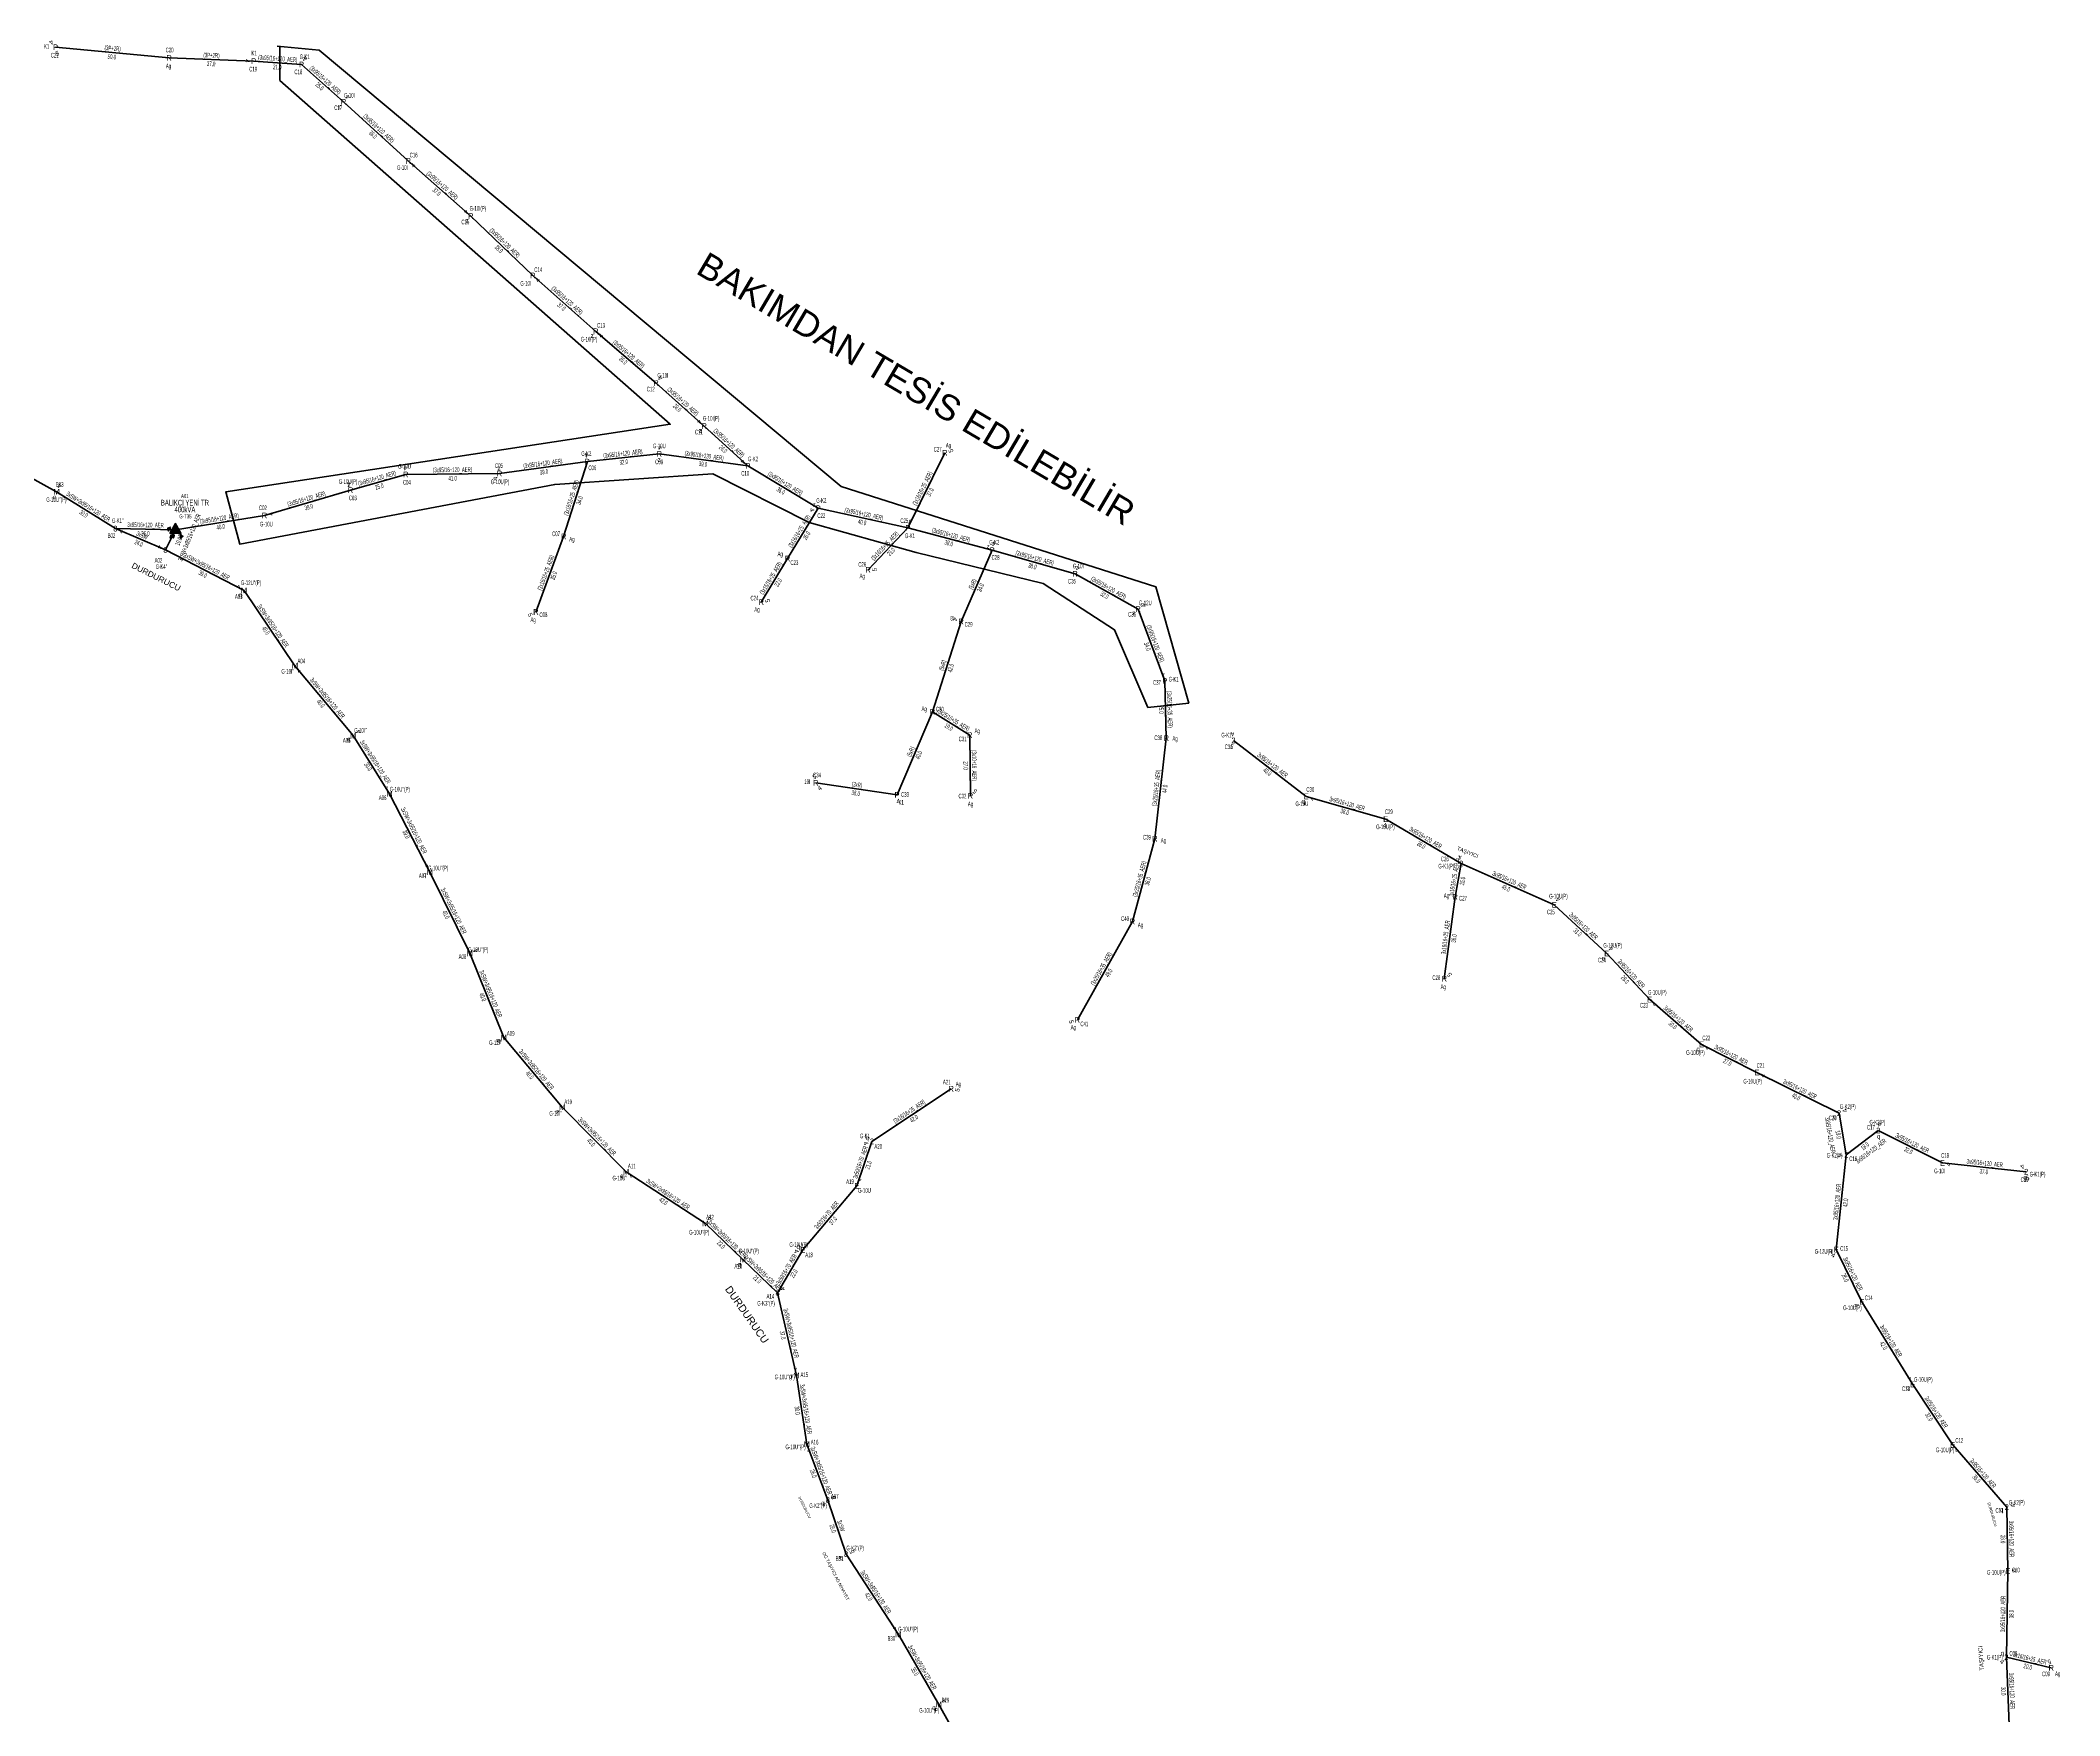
# Model space of a CAD drawing. Header units: millimetres. Extents: x 533048 to 542367, y 4141668 to 4149433.
# Drawn here: x 534757 to 535642, y 4143898 to 4144633 of the extents above; entities that cross this region are included whole.
import ezdxf
from ezdxf.enums import TextEntityAlignment as Align

# ---------------------------------------------------------------- set-up
doc = ezdxf.new("R2010")
doc.units = ezdxf.units.MM
for name, color, linetype, lineweight in [('DIREK_AG_MEVCUT', 120, 'Continuous', 25), ('DIREK_AG_YENI', 108, 'Continuous', 25), ('DIREK_OG_YENI', 10, 'Continuous', 25), ('HAT_AG_HAVAI_BYSK', 3, 'Continuous', 50), ('HAT_AG_HAVAI_MEVCUT', 126, 'Continuous', 50), ('HAT_AG_HAVAI_YENI', 3, 'Continuous', 50), ('HAT_OG_HAVAI_YENI', 1, 'Continuous', 70), ('KULLANICI', 1, 'Continuous', 25), ('TRAFO_TADILAT_BYSK', 5, 'Continuous', 30), ('TRAFO_YENI', 5, 'Continuous', 30)]:
    doc.layers.add(name, color=color, linetype=linetype, lineweight=lineweight)
doc.styles.add('Direk', font='B_CAD')
doc.styles.get("Standard").update_dxf_attribs({"font": 'Arial'})

# ---------------------------------------------------------------- blocks, each defined once
blk = doc.blocks.new('YENI_DIREK')
h = blk.add_hatch(color=32)
h.paths.add_polyline_path([(-3.28, -0.5), (-3.07, -0.63), (-2.64, 0.1), (-1.87, -0.35), (-1.77, -0.17), (-2.54, 0.28), (-2.11, 1.01), (-2.33, 1.14)])
h.paths.add_polyline_path([(-3.42, -0.17), (-3.29, -0.25), (-2.57, 0.98), (-2.7, 1.06)])
h.paths.add_polyline_path([(-3.5, 0.29), (-3.37, 0.22), (-3.01, 0.82), (-3.14, 0.9)])
h.paths.add_polyline_path([(-3.41, 0.73), (-3.54, 0.81), (-3.62, 0.68), (-3.49, 0.61)])
h.paths.add_polyline_path([(-1.26, -1.44), (-1.46, -1.44), (-1.47, -2.34), (-2.22, -2.34), (-2.48, -3.47), (-2.38, -3.47), (-2.17, -2.54), (-1.87, -2.54), (-2.08, -3.47), (-1.98, -3.47), (-1.77, -2.54), (-1.47, -2.54), (-1.68, -3.48), (-1.58, -3.48), (-1.37, -2.54), (-1.07, -2.54), (-1.28, -3.48), (-1.18, -3.48), (-0.97, -2.54), (-0.67, -2.55), (-0.88, -3.48), (-0.78, -3.48), (-0.52, -2.35), (-1.27, -2.34)])
at = {"layer": 'TRAFO_YENI'}
for points in [[(2.31, -1.57), (2.08, -1.92), (2.04, -1.44), (1.9, -1.44), (1.98, -2.32), (2.21, -1.96), (2.27, -2.67), (2.06, -2.67), (2.36, -2.87), (2.36, -2.86), (2.6, -2.49), (2.41, -2.63)], [(2.31, -1.57), (2.08, -1.92), (2.04, -1.44), (1.9, -1.44), (1.98, -2.32), (2.21, -1.96), (2.27, -2.67), (2.06, -2.67), (2.36, -2.87), (1.94, -3.19), (2.16, -3.79), (2.22, -3.74), (2.04, -3.26), (2.22, -3.13), (2.4, -3.6), (2.46, -3.56), (2.28, -3.08), (2.46, -2.94), (2.64, -3.42), (2.69, -3.38), (2.51, -2.9), (2.69, -2.76), (2.87, -3.24), (2.93, -3.2), (2.75, -2.72), (2.93, -2.58), (3.11, -3.06), (3.17, -3.01), (2.95, -2.42), (2.36, -2.86), (2.6, -2.49), (2.41, -2.63)], [(2.93, -2.58), (3.11, -3.06), (3.17, -3.01), (2.95, -2.42), (2.36, -2.86), (2.6, -2.49), (2.41, -2.63), (2.31, -1.57), (2.08, -1.92), (2.04, -1.44), (1.9, -1.44), (1.98, -2.32), (2.21, -1.96), (2.27, -2.67), (2.06, -2.67), (2.36, -2.87), (1.94, -3.19), (2.16, -3.79), (2.22, -3.74), (2.04, -3.26), (2.22, -3.13), (2.4, -3.6), (2.46, -3.56), (2.28, -3.08), (2.46, -2.94), (2.64, -3.42), (2.69, -3.38), (2.51, -2.9), (2.69, -2.76), (2.87, -3.24), (2.93, -3.2), (2.75, -2.72)]]:
    blk.add_hatch(color=32, dxfattribs=at).paths.add_polyline_path(points)
at = {"layer": 'TRAFO_TADILAT_BYSK', "color": 32, "flags": 128}
for points in [[(-3.49, 0.61), (-3.41, 0.73), (-3.54, 0.81), (-3.62, 0.68), (-3.49, 0.61)], [(-3.37, 0.22), (-3.01, 0.82), (-3.14, 0.9), (-3.5, 0.29), (-3.37, 0.22)], [(-3.29, -0.25), (-2.57, 0.98), (-2.7, 1.06), (-3.42, -0.17), (-3.29, -0.25)], [(-1.77, -0.17), (-2.54, 0.28), (-2.11, 1.01), (-2.33, 1.14), (-3.28, -0.5), (-3.07, -0.63), (-2.64, 0.1), (-1.87, -0.35), (-1.77, -0.17)], [(-1.26, -1.44), (-1.46, -1.44), (-1.47, -2.34), (-2.22, -2.34), (-2.48, -3.47), (-2.38, -3.47), (-2.17, -2.54), (-1.87, -2.54), (-2.08, -3.47), (-1.98, -3.47), (-1.77, -2.54), (-1.47, -2.54), (-1.68, -3.48), (-1.58, -3.48), (-1.37, -2.54), (-1.07, -2.54), (-1.28, -3.48), (-1.18, -3.48), (-0.97, -2.54), (-0.67, -2.55), (-0.88, -3.48), (-0.78, -3.48), (-0.52, -2.35), (-1.27, -2.34), (-1.26, -1.44)]]:
    blk.add_lwpolyline(points, dxfattribs=at)
at = {"layer": 'TRAFO_YENI', "linetype": 'Continuous'}
for p, q in [((-2.5, -1.44), (0, 2.89)), ((2.5, -1.44), (0, 2.89)), ((-2.5, -1.44), (2.5, -1.44))]:
    blk.add_line(p, q, dxfattribs=at)
at = {"layer": 'TRAFO_YENI', "color": 32, "flags": 128}
blk.add_lwpolyline([(1.9, -1.44), (2.04, -1.44), (2.08, -1.92), (2.31, -1.57), (2.41, -2.63), (2.6, -2.49), (2.36, -2.86), (2.95, -2.42), (3.17, -3.01), (3.11, -3.06), (2.93, -2.58), (2.75, -2.72), (2.93, -3.2), (2.87, -3.24), (2.69, -2.76), (2.51, -2.9), (2.69, -3.38), (2.64, -3.42), (2.46, -2.94), (2.28, -3.08), (2.46, -3.56), (2.4, -3.6), (2.22, -3.13), (2.04, -3.26), (2.22, -3.74), (2.16, -3.79), (1.94, -3.19), (2.36, -2.87), (2.06, -2.67), (2.27, -2.67), (2.21, -1.96), (1.98, -2.32), (1.9, -1.44)], dxfattribs=at)
at = {"layer": 'TRAFO_YENI', "linetype": 'Continuous'}
for points in [[(-2.5, -1.44), (0, -1.44), (0, 2.89)], [(0, -1.44), (0, 2.89), (2.5, -1.44)]]:
    blk.add_solid(points, dxfattribs=at)

msp = doc.modelspace()

# ---------------------------------------------------------------- linework, layer by layer
at = {"layer": 'HAT_AG_HAVAI_BYSK'}
msp.add_line((535156.248175, 4144173.43757), (535121.525, 4144150.337), dxfattribs=at)
at = {"layer": 'HAT_AG_HAVAI_MEVCUT'}
for p, q in [((534763.433, 4144630.267), (534813.232849, 4144625.568757)), ((534850.339, 4144624.167), (534813.232849, 4144625.568757)), ((534850.339, 4144624.167), (534871.309, 4144622.691)), ((534889.772, 4144606.331), (534871.309, 4144622.691)), ((534918.163, 4144580.373), (534889.772, 4144606.331)), ((534945.580787, 4144556.200591), (534918.163, 4144580.373)), ((534972.798208, 4144530.11011), (534945.580787, 4144556.200591)), ((535000.427541, 4144505.654165), (534972.798208, 4144530.11011)), ((535026.805797, 4144482.969705), (535000.427541, 4144505.654165)), ((535047.930734, 4144464.088979), (535026.805797, 4144482.969705)), ((535067.106, 4144446.661), (535047.930734, 4144464.088979)), ((534958.167, 4144443.264), (534996.689, 4144448.493)), ((534986.298625, 4144415.725231), (534996.689, 4144448.493)), ((534996.689, 4144448.493), (535028.252, 4144451.888)), ((535028.252, 4144451.888), (535067.106, 4144446.661)), ((535067.106, 4144446.661), (535097.956, 4144428.037)), ((535153.480904, 4144452.365744), (535137.229, 4144419.468)), ((534855.128, 4144424.852), (534892.848, 4144435.951)), ((534892.848, 4144435.951), (534917.025, 4144442.891)), ((534917.025, 4144442.891), (534958.167, 4144443.264)), ((535084.51103, 4144406.035864), (535097.956, 4144428.037)), ((535097.956, 4144428.037), (535137.229, 4144419.468)), ((534855.128, 4144424.852), (534816.121118, 4144418.57776)), ((535119.818433, 4144401.027125), (535137.229, 4144419.468)), ((535137.229, 4144419.468), (535174.224, 4144409.659)), ((534986.298625, 4144415.725231), (534974.150812, 4144382.540962)), ((535160.621099, 4144378.341776), (535174.224, 4144409.659)), ((535174.224, 4144409.659), (535210.571, 4144399.28)), ((535084.51103, 4144406.035864), (535072.994311, 4144386.841333)), ((535210.571, 4144399.28), (535238.221, 4144383.829)), ((535249.935, 4144352.324), (535238.221, 4144383.829)), ((535160.621099, 4144378.341776), (535148.01936, 4144338.755079)), ((535250.609168, 4144327.233204), (535249.935, 4144352.324)), ((535132.519707, 4144302.313156), (535148.01936, 4144338.755079)), ((535164.376439, 4144328.573631), (535148.01936, 4144338.755079)), ((535164.710257, 4144301.868196), (535164.376439, 4144328.573631)), ((535250.609168, 4144327.233204), (535245.560047, 4144283.109963)), ((535096.917173, 4144307.585227), (535132.519707, 4144302.313156)), ((535245.560047, 4144283.109963), (535235.767493, 4144246.734995)), ((535235.767493, 4144246.734995), (535211.625542, 4144203.599539))]:
    msp.add_line(p, q, dxfattribs=at)
at = {"layer": 'HAT_AG_HAVAI_YENI'}
for p, q in [((534789.686236, 4144419.120622), (534816.121118, 4144418.57776)), ((535311.997, 4144301.68), (535280.081, 4144326.206)), ((535346.84, 4144291.733), (535311.997, 4144301.68)), ((535379.945, 4144272.207), (535346.84, 4144291.733)), ((535377.275917, 4144257.548432), (535379.945, 4144272.207)), ((535420.779332, 4144254.128125), (535379.945, 4144272.207)), ((535377.275917, 4144257.548432), (535372.535307, 4144221.697571)), ((535443.774746, 4144232.71828), (535420.779332, 4144254.128125)), ((535462.606001, 4144212.511719), (535443.774746, 4144232.71828)), ((535485.343657, 4144192.897223), (535462.606001, 4144212.511719)), ((535509.67, 4144180.519), (535485.343657, 4144192.897223)), ((535545.647, 4144162.741), (535509.67, 4144180.519)), ((535548.821, 4144144.423), (535545.647, 4144162.741)), ((535548.821, 4144144.423), (535562.83, 4144155.089)), ((535562.83, 4144155.089), (535590.999, 4144140.864)), ((535114.86928, 4144130.893403), (535121.525, 4144150.337)), ((535544.451607, 4144102.855425), (535548.821, 4144144.423)), ((535590.999, 4144140.864), (535627.752272, 4144137.02754)), ((535091.157, 4144102.701), (535114.86928, 4144130.893403)), ((535080.119, 4144083.926), (535091.157, 4144102.701)), ((535555.681, 4144079.897), (535544.451607, 4144102.855425)), ((535577.948, 4144043.76), (535555.681, 4144079.897)), ((535595.5, 4144017.235), (535577.948, 4144043.76)), ((535619.221, 4143989.871), (535595.5, 4144017.235)), ((535619.705415, 4143961.927783), (535619.221, 4143989.871)), ((535619.06015, 4143924.117022), (535619.705415, 4143961.927783)), ((535620.218, 4143894.374), (535619.06015, 4143924.117022)), ((535638.743351, 4143919.384469), (535619.06015, 4143924.117022))]:
    msp.add_line(p, q, dxfattribs=at)
at = {"layer": 'HAT_OG_HAVAI_YENI'}
for p, q in [((534763.932, 4144435.316), (534727.911492, 4144454.961562)), ((534789.686236, 4144419.120622), (534763.932, 4144435.316)), ((534811.679, 4144409.755), (534789.686236, 4144419.120622)), ((534811.679, 4144409.755), (534816.121118, 4144418.57776)), ((534846.128, 4144391.961), (534811.679, 4144409.755)), ((534868.455, 4144358.952), (534846.128, 4144391.961)), ((534893.983, 4144328.307), (534868.455, 4144358.952)), ((534909.926, 4144302.82), (534893.983, 4144328.307)), ((534927.621, 4144268.446), (534909.926, 4144302.82)), ((534945.139, 4144232.827), (534927.621, 4144268.446)), ((534960.081, 4144195.883), (534945.139, 4144232.827)), ((534985.708, 4144165.337), (534960.081, 4144195.883)), ((535013.692, 4144137.02), (534985.708, 4144165.337)), ((535048.453, 4144114.292), (535013.692, 4144137.02)), ((535064.887, 4144098.483), (535048.453, 4144114.292)), ((535080.119, 4144083.926), (535064.887, 4144098.483)), ((535088.374114, 4144047.611312), (535080.119, 4144083.926)), ((535092.963748, 4144017.567736), (535088.374114, 4144047.611312)), ((535102.162, 4143992.976), (535092.963748, 4144017.567736)), ((535110.187, 4143969.258), (535102.162, 4143992.976)), ((535133.083704, 4143934.045), (535110.187, 4143969.258)), ((535150.815441, 4143903.375367), (535133.083704, 4143934.045)), ((535169.069836, 4143870.836224), (535150.815441, 4143903.375367))]:
    msp.add_line(p, q, dxfattribs=at)
at = {"layer": 'KULLANICI', "color": 6, "lineweight": 53, "flags": 128}
msp.add_lwpolyline([(534861.766175, 4144630.945858), (534861.751352, 4144615.737207), (535033.030195, 4144464.881862), (534838.06893, 4144435.235899), (534844.2354, 4144412.304336), (534982.40288, 4144438.511836), (535051.703676, 4144443.137702), (535093.905459, 4144421.747757), (535140.924796, 4144408.644007), (535196.54009, 4144394.978859), (535227.95055, 4144374.745128), (535242.579816, 4144340.670659), (535260.42789, 4144342.577058), (535246.027745, 4144393.647192), (535108.02398, 4144437.642183), (534879.040861, 4144628.949444), (534860.69531, 4144630.764751)], dxfattribs=at)

# ---------------------------------------------------------------- block references
at = {"layer": 'TRAFO_YENI'}
msp.add_blockref('YENI_DIREK', (534816.121118, 4144418.57776), dxfattribs=at)

# ---------------------------------------------------------------- texts
at = {"layer": 'DIREK_AG_MEVCUT', "width": 0.53}
for s, p in [('K1', (534759.574949, 4144630.630978)), ('C21', (534763.104261, 4144626.782473)), ('Ag', (534813.000786, 4144622.053034)), ('C20', (534813.463372, 4144629.061157)), ('C19', (534850.150041, 4144620.672105)), ('K1', (534850.529058, 4144627.682211)), ('G-K1', (534872.736668, 4144626.089758)), ('C18', (534869.953534, 4144619.464127)), ('C17', (534887.430478, 4144603.729601)), ('G-10I', (534892.362345, 4144609.208837)), ('G-10I', (534915.57661, 4144577.492305)), ('C16', (534920.50126, 4144582.977331)), ('G-10I(P)', (534948.68639, 4144559.578538)), ('C15', (534943.211959, 4144553.624031)), ('C14', (534975.169575, 4144532.684332)), ('G-10I', (534969.688484, 4144526.734369)), ('C13', (535002.728538, 4144508.291477)), ('G-10I(P)', (534997.431359, 4144502.220058)), ('C12', (535024.498461, 4144480.337938)), ('G-10I', (535029.812155, 4144486.398783)), ('C11', (535045.587501, 4144461.489122)), ('G-10I(P)', (535050.994909, 4144467.488734)), ('G-10U', (535028.298604, 4144455.395077)), ('C27', (535150.34293, 4144453.915943)), ('Ag', (535155.10072, 4144455.644639)), ('G-10U', (534916.511747, 4144446.423129)), ('C05', (534957.915249, 4144446.754934)), ('G-K2', (534996.259399, 4144452.025093)), ('C06', (534998.904554, 4144445.783513)), ('C09', (535028.205494, 4144448.388309)), ('G-K2', (535069.369228, 4144449.698117)), ('G-10U(P)', (534891.745877, 4144439.742992)), ('C04', (534917.528299, 4144439.427376)), ('G-10U(P)', (534958.427072, 4144439.657672)), ('C10', (535065.943979, 4144443.359529)), ('C02', (534854.389821, 4144428.273271)), ('C03', (534893.824835, 4144432.590078)), ('G-K2', (535099.316792, 4144431.454117)), ('G-10U', (534855.937726, 4144421.099127)), ('C22', (535099.330929, 4144424.818371)), ('C25', (535135.711151, 4144422.621749)), ('C07', (534982.986334, 4144416.856041)), ('Ag', (534989.928745, 4144414.485915)), ('G-K1', (535138.223868, 4144415.97505)), ('G-K2', (535175.186977, 4144413.156641)), ('Ag', (535081.257483, 4144408.006011)), ('C23', (535087.504915, 4144404.222953)), ('C26', (535117.273486, 4144403.429883)), ('C28', (535175.719339, 4144406.494516)), ('G-10I', (535211.996036, 4144402.709027)), ('Ag', (535117.248428, 4144398.305034)), ('C35', (535209.227839, 4144396.047985)), ('C24', (535069.993085, 4144388.642068)), ('Ag', (535071.099638, 4144383.683546)), ('C36', (535235.563532, 4144381.551311)), ('G-12U', (535241.397427, 4144386.551484)), ('Ag', (534972.905709, 4144379.139706)), ('C08', (534977.437511, 4144381.337796)), ('8I', (535156.731001, 4144379.801492)), ('C29', (535163.897994, 4144377.112157)), ('C37', (535246.498926, 4144351.658119)), ('G-K1', (535253.835046, 4144353.079795)), ('Ag', (535144.425842, 4144340.0879)), ('C30', (535151.303643, 4144339.964822)), ('Ag', (535167.694758, 4144330.444019)), ('C31', (535161.32743, 4144326.855042)), ('C38', (535247.112485, 4144327.385535)), ('Ag', (535254.460053, 4144327.065442)), ('C34', (535097.429867, 4144311.047472)), ('10I', (535093.132643, 4144308.145645)), ('C33', (535136.014541, 4144302.50324)), ('K1', (535134.3209, 4144299.099231)), ('C32', (535161.21053, 4144301.824449)), ('Ag', (535164.754059, 4144298.364034)), ('C39', (535242.122016, 4144283.765664)), ('Ag', (535249.340496, 4144282.388957)), ('Ag', (535373.471974, 4144258.145888)), ('C27', (535380.733529, 4144257.005372)), ('C40', (535232.525818, 4144248.054672)), ('Ag', (535239.313589, 4144245.291389)), ('C28', (535369.06551, 4144222.156387)), ('Ag', (535372.070392, 4144218.181655)), ('Ag', (535209.831535, 4144200.394108)), ('C41', (535214.679733, 4144201.890177)), ('A21', (535154.309527, 4144176.351612)), ('Ag', (535159.408214, 4144175.539875)), ('C09', (535636.423999, 4143916.763286)), ('Ag', (535641.563571, 4143916.889))]:
    msp.add_text(s, height=2.05, dxfattribs=at).set_placement(p, align=Align.MIDDLE_CENTER)
at = {"layer": 'DIREK_AG_MEVCUT', "color": 32, "style": 'Direk'}
for s, rotation, p in [('4', 579.610525, (534761.647817, 4144632.424109)), ('5', 377.110526, (534764.256805, 4144627.590931)), ('4', 267.370879, (534847.541947, 4144624.295438)), ('4', 507.835422, (534872.799589, 4144625.061263)), ('4', 497.786395, (534891.65331, 4144608.404806)), ('4', 408.340468, (534920.254902, 4144578.511832)), ('4', 228.002433, (534943.499901, 4144558.074068)), ('4', 407.917671, (534974.87632, 4144528.233556)), ('4', 409.100774, (535002.543956, 4144503.820919)), ('4', 498.484462, (535028.661702, 4144485.066278)), ('4', 228.09133, (535045.846945, 4144465.959226)), ('4', 535.788354, (535028.457635, 4144454.680439)), ('5', 468.710043, (535156.132935, 4144453.263925)), ('4', 184.393607, (534916.810498, 4144445.682772)), ('4', 186.536992, (534996.370235, 4144451.274796)), ('4', 230.519946, (535064.944831, 4144448.441267)), ('4', 196.111174, (534892.070994, 4144438.64103)), ('4', 317.322108, (534956.268947, 4144441.205507)), ('4', 283.725785, (535095.235961, 4144427.372629)), ('4', 464.285976, (534857.841413, 4144425.542933)), ('4', 519.430056, (535138.212782, 4144422.089483)), ('4', 524.334874, (535174.98004, 4144412.354998)), ('5', 451.646129, (535122.617277, 4144401.107559)), ('4', 514.118229, (535211.793244, 4144401.799151)), ('5', 464.036245, (535075.71071, 4144387.520433)), ('4', 480.497695, (535240.633619, 4144385.25001)), ('5', 294.893766, (534971.610961, 4144381.362338)), ('4', 247.976915, (535158.025407, 4144379.39172)), ('4', 195.68166, (535249.178182, 4144355.019779)), ('5', 194.076778, (535096.236151, 4144310.301145)), ('4', 396.576778, (535098.585691, 4144305.336661)), ('5', 495.716161, (535166.665254, 4144303.872687)), ('4', 370.422271, (535133.026231, 4144299.559352)), ('5', 487.4674, (535374.757666, 4144223.400838)), ('5', 285.765238, (535208.93087, 4144202.838789)), ('5', 438.634957, (535158.993272, 4144172.885804)), ('5', 557.488327, (535637.901919, 4143922.055048))]:
    msp.add_text(s, height=2, rotation=rotation, dxfattribs=at).set_placement(p, align=Align.MIDDLE_CENTER)
at = {"layer": 'DIREK_AG_MEVCUT', "style": 'Direk'}
for s, p in [('P', (534763.433, 4144630.267)), ('R', (534813.232849, 4144625.568757)), ('P', (534850.339, 4144624.167)), ('P', (534871.309, 4144622.691)), ('R', (534889.772, 4144606.331)), ('R', (534918.163, 4144580.373)), ('R', (534945.580787, 4144556.200591)), ('R', (534972.798208, 4144530.11011)), ('R', (535000.427541, 4144505.654165)), ('R', (535026.805797, 4144482.969705)), ('R', (535047.930734, 4144464.088979)), ('R', (535153.480904, 4144452.365744)), ('P', (534996.689, 4144448.493)), ('R', (535028.252, 4144451.888)), ('P', (535067.106, 4144446.661)), ('R', (534892.848, 4144435.951)), ('R', (534917.025, 4144442.891)), ('R', (534958.167, 4144443.264)), ('P', (535097.956, 4144428.037)), ('R', (534855.128, 4144424.852)), ('P', (535137.229, 4144419.468)), ('R', (534986.298625, 4144415.725231)), ('P', (535174.224, 4144409.659)), ('R', (535084.51103, 4144406.035864)), ('R', (535119.818433, 4144401.027125)), ('R', (535210.571, 4144399.28)), ('R', (534974.150812, 4144382.540962)), ('R', (535072.994311, 4144386.841333)), ('R', (535238.221, 4144383.829)), ('R', (535160.621099, 4144378.341776)), ('P', (535249.935, 4144352.324)), ('R', (535148.01936, 4144338.755079)), ('R', (535164.376439, 4144328.573631)), ('R', (535250.609168, 4144327.233204)), ('R', (535096.917173, 4144307.585227)), ('P', (535132.519707, 4144302.313156)), ('R', (535164.710257, 4144301.868196)), ('R', (535245.560047, 4144283.109963)), ('R', (535377.275917, 4144257.548432)), ('R', (535235.767493, 4144246.734995)), ('R', (535372.535307, 4144221.697571)), ('R', (535211.625542, 4144203.599539)), ('R', (535156.248175, 4144173.43757)), ('R', (535638.743351, 4143919.384469))]:
    msp.add_text(s, height=2.5, dxfattribs=at).set_placement(p, align=Align.MIDDLE_CENTER)
at = {"layer": 'DIREK_AG_MEVCUT', "color": 40, "style": 'Direk'}
for p in [(534888.099484, 4144604.472858), (534943.888767, 4144554.360191), (534998.783973, 4144503.77037), (535046.256996, 4144462.231938), (534957.987178, 4144445.757524), (535028.218781, 4144449.388221), (534892.150261, 4144438.351658), (535096.188233, 4144429.804767), (535172.456233, 4144411.426767), (535236.322809, 4144382.202079)]:
    msp.add_text('z', height=2, dxfattribs=at).set_placement(p, align=Align.MIDDLE_CENTER)
at = {"layer": 'DIREK_AG_YENI', "width": 0.53}
for s, p in [('G-K1', (535277.00311, 4144328.571219)), ('C31', (535277.948366, 4144323.430776)), ('C30', (535313.783302, 4144304.689838)), ('G-10U', (535310.065886, 4144298.426161)), ('C29', (535348.230711, 4144294.944841)), ('G-10U(P)', (535346.71044, 4144288.318445)), ('G-K1(P)', (535373.426851, 4144271.087815)), ('C26', (535372.785807, 4144274.252491)), ('G-10U(P)', (535422.595606, 4144257.910875)), ('C25', (535419.264398, 4144250.972974)), ('G-10U(P)', (535446.381066, 4144236.317063)), ('C24', (535441.721804, 4144229.883596)), ('G-10U(P)', (535465.946527, 4144215.752757)), ('C23', (535460.094003, 4144210.074535)), ('C22', (535487.441243, 4144195.699032)), ('G-10U(P)', (535482.668363, 4144189.323752)), ('C21', (535511.246598, 4144183.643794)), ('G-10U(P)', (535507.767031, 4144176.747344)), ('C20', (535542.843232, 4144160.646034)), ('G-K2(P)', (535549.482943, 4144165.607204)), ('G-K1', (535118.475428, 4144152.733446)), ('C17', (535559.62604, 4144156.497772)), ('G-K2(P)', (535562.493747, 4144158.751479)), ('A20', (535124.276959, 4144148.174427)), ('G-K2(P)', (535543.719996, 4144144.246091)), ('C16', (535551.873644, 4144142.710878)), ('C18', (535592.162549, 4144144.164932)), ('G-10I', (535589.77401, 4144137.388761)), ('C19', (535627.022133, 4144133.604545)), ('G-K1(P)', (535632.710453, 4144135.96994)), ('A19', (535111.893567, 4144132.735992)), ('G-10U', (535118.246853, 4144128.801979)), ('G-10U(P)', (535089.385149, 4144105.106581)), ('A18', (535093.929043, 4144100.564232)), ('G-12U(P)', (535539.087335, 4144102.051582)), ('C15', (535547.91296, 4144103.374114)), ('C14', (535558.664589, 4144081.726807)), ('G-10U(P)', (535551.528592, 4144077.350367)), ('G-10U(P)', (535582.627403, 4144045.914798)), ('C13', (535575.009417, 4144041.858755)), ('C12', (535598.405831, 4144019.185934)), ('G-10U(P)', (535592.210961, 4144015.026785)), ('G-K2(P)', (535623.590176, 4143991.998649)), ('C11', (535616.017657, 4143988.460824)), ('G-10U(P)', (535614.64192, 4143961.338577)), ('C10', (535623.181958, 4143962.332326)), ('G-K1(P)', (535613.955585, 4143924.056592)), ('C08', (535622.145617, 4143925.769261))]:
    msp.add_text(s, height=2.05, dxfattribs=at).set_placement(p, align=Align.MIDDLE_CENTER)
at = {"layer": 'DIREK_AG_YENI', "color": 32, "style": 'Direk'}
for s, rotation, p in [('4', 547.459356, (535279.717496, 4144328.982304)), ('5', 344.959356, (535279.354388, 4144323.501922)), ('4', 426.689184, (535314.568441, 4144300.571987)), ('4', 350.947015, (535346.399426, 4144288.967879)), ('4', 550.559626, (535379.431876, 4144274.959581)), ('4', 505.698579, (535422.357262, 4144256.441161)), ('4', 498.534699, (535445.628812, 4144234.816479)), ('4', 406.675738, (535464.642951, 4144210.590565)), ('4', 418.105329, (535487.720916, 4144191.417817)), ('4', 423.465393, (535512.175061, 4144179.268133)), ('4', 473.298565, (535548.218678, 4144163.848463)), ('4', 529.226207, (535563.35341, 4144157.839644)), ('4', 286.47106, (535118.839903, 4144149.543113)), ('4', 275.908227, (535546.035873, 4144144.134781)), ('4', 437.311858, (535593.730624, 4144140.248996)), ('4', 575.999919, (535626.106476, 4144139.29279)), ('5', 371.979474, (535628.333443, 4144134.288519)), ('4', 514.668642, (535116.067267, 4144133.424179)), ('4', 280.961144, (535088.408082, 4144102.168599)), ('4', 332.293277, (535543.149759, 4144100.376476)), ('4', 298.792258, (535553.227159, 4144078.548421)), ('4', 208.183029, (535576.625589, 4144046.228041)), ('4', 397.39893, (535597.200611, 4144015.010607)), ('4', 463.478883, (535621.943876, 4143990.523644)), ('4', 452.829797, (535622.502001, 4143962.066017)), ('4', 316.453786, (535617.131119, 4143922.087529))]:
    msp.add_text(s, height=2, rotation=rotation, dxfattribs=at).set_placement(p, align=Align.MIDDLE_CENTER)
at = {"layer": 'DIREK_AG_YENI', "style": 'Direk'}
for s, p in [('2', (535280.081, 4144326.206)), ('E', (535311.997, 4144301.68)), ('E', (535346.84, 4144291.733)), ('2', (535379.945, 4144272.207)), ('E', (535420.779332, 4144254.128125)), ('E', (535443.774746, 4144232.71828)), ('E', (535462.606001, 4144212.511719)), ('E', (535485.343657, 4144192.897223)), ('E', (535509.67, 4144180.519)), ('2', (535545.647, 4144162.741)), ('2', (535562.83, 4144155.089)), ('2', (535121.525, 4144150.337)), ('2', (535548.821, 4144144.423)), ('E', (535590.999, 4144140.864)), ('2', (535627.752272, 4144137.02754)), ('E', (535114.86928, 4144130.893403)), ('E', (535091.157, 4144102.701)), ('E', (535544.451607, 4144102.855425)), ('E', (535555.681, 4144079.897)), ('E', (535577.948, 4144043.76)), ('E', (535595.5, 4144017.235)), ('2', (535619.221, 4143989.871)), ('E', (535619.705415, 4143961.927783)), ('2', (535619.06015, 4143924.117022))]:
    msp.add_text(s, height=2.5, dxfattribs=at).set_placement(p, align=Align.MIDDLE_CENTER)
at = {"layer": 'DIREK_AG_YENI', "color": 4, "style": 'Direk'}
for p in [(535310.72107, 4144299.530116), (535378.177233, 4144273.974767), (535442.308359, 4144230.693506), (535483.845381, 4144190.895931), (535543.644308, 4144161.244595), (535119.559315, 4144151.881695), (535563.058564, 4144152.59947), (535627.230744, 4144134.582544), (535089.176969, 4144104.227263), (535541.979213, 4144102.484934), (535575.849012, 4144042.401968), (535616.932898, 4143988.863731), (535617.292383, 4143925.884789)]:
    msp.add_text('q', height=2, dxfattribs=at).set_placement(p, align=Align.MIDDLE_CENTER)
at = {"layer": 'DIREK_OG_YENI', "style": 'Direk'}
for s, p in [('M', (534763.932, 4144435.316)), ('8', (534789.686236, 4144419.120622)), ('8', (534811.679, 4144409.755)), ('M', (534846.128, 4144391.961)), ('M', (534868.455, 4144358.952)), ('M', (534893.983, 4144328.307)), ('M', (534909.926, 4144302.82)), ('M', (534927.621, 4144268.446)), ('M', (534945.139, 4144232.827)), ('M', (534960.081, 4144195.883)), ('M', (534985.708, 4144165.337)), ('M', (535013.692, 4144137.02)), ('M', (535048.453, 4144114.292)), ('M', (535064.887, 4144098.483)), ('8', (535080.119, 4144083.926)), ('M', (535088.374114, 4144047.611312)), ('M', (535092.963748, 4144017.567736)), ('8', (535102.162, 4143992.976)), ('8', (535110.187, 4143969.258)), ('M', (535133.083704, 4143934.045)), ('M', (535150.815441, 4143903.375367))]:
    msp.add_text(s, height=2.5, dxfattribs=at).set_placement(p, align=Align.MIDDLE_CENTER)
at = {"layer": 'DIREK_OG_YENI', "width": 0.53}
for s, p in [('B03', (534765.275912, 4144438.547702)), ("G-10U''(P)", (534763.84388, 4144431.860338)), ("G-K1''", (534790.75743, 4144422.645125)), ('B02', (534787.983273, 4144416.062859)), ('A02', (534808.595312, 4144405.189093)), ("G-K4''", (534809.919056, 4144402.479925)), ("G-12U''(P)", (534849.185105, 4144395.395568)), ('A03', (534843.80096, 4144389.346639)), ("G-10I''", (534865.253777, 4144356.545431)), ('A04', (534871.252627, 4144361.05516)), ("G-10I''", (534897.207038, 4144330.688296)), ('A05', (534891.167679, 4144326.227585)), ("G-10U''(P)", (534914.451738, 4144304.830105)), ('A06', (534906.887928, 4144301.082151)), ('A07', (534924.48364, 4144266.894558)), ("G-10U''(P)", (534931.265929, 4144270.248438)), ('A08', (534941.9442, 4144231.397576)), ("G-10U''(P)", (534948.860125, 4144234.491913)), ('A09', (534963.080829, 4144197.68606)), ("G-12I''", (534956.369409, 4144193.652132)), ("G-10I''", (534982.775197, 4144162.665707)), ('A10', (534988.295546, 4144167.693821)), ("G-10U''", (535010.888042, 4144134.239882)), ('A11', (535016.177417, 4144139.484286)), ('A12', (535050.48431, 4144117.142225)), ("G-10U''(P)", (535045.75181, 4144110.501835)), ("G-10U''(P)", (535067.528348, 4144102.290109)), ('A13', (535062.891877, 4144095.607329)), ('A14', (535076.960574, 4144082.417906)), ("G-K3''(P)", (535075.077953, 4144079.321808)), ("G-10U''(P)", (535083.267477, 4144047.02116)), ('A15', (535091.850973, 4144048.013117)), ("G-10U''(P)", (535088.011588, 4144016.337051)), ('A16', (535096.36043, 4144018.411862)), ('A17', (535105.209619, 4143994.697051)), ("G-K2''(P)", (535097.895935, 4143990.566869)), ('B31', (535107.304367, 4143967.27295)), ("G-K2''(P)", (535114.159726, 4143971.993715)), ('B30', (535130.018669, 4143932.35516)), ("G-10U''(P)", (535137.415297, 4143936.433128)), ('B29', (535153.766268, 4143905.257552)), ("G-10U''(P)", (535146.690686, 4143900.744393))]:
    msp.add_text(s, height=2.05, dxfattribs=at).set_placement(p, align=Align.MIDDLE_CENTER)
at = {"layer": 'DIREK_OG_YENI', "color": 32, "style": 'Direk'}
for s, rotation, p in [('4', 512.628218, (534765.219335, 4144437.802517)), ('4', 423.909238, (534792.200912, 4144417.889198)), ('4', 245.104372, (534809.139187, 4144410.933706)), ('4', 235.504989, (534843.820309, 4144393.546737)), ('4', 398.364836, (534870.192867, 4144356.756591)), ('4', 484.238617, (534896.297764, 4144329.882394)), ('4', 207.987892, (534908.612002, 4144305.292531)), ('4', 206.775546, (534926.35961, 4144270.945779)), ('4', 473.062829, (534947.715212, 4144233.923873)), ('4', 296.514514, (534957.5755, 4144194.633011)), ('4', 311.161866, (534983.600011, 4144163.494072)), ('4', 410.788643, (535015.861494, 4144135.249888)), ('4', 500.316811, (535050.240918, 4144116.446843)), ('4', 320.67891, (535063.112736, 4144096.3169)), ('4', 486.17763, (535082.379134, 4144085.578814)), ('4', 189.699556, (535087.902365, 4144050.371285)), ('4', 377.231925, (535093.793221, 4144014.893418)), ('5', 114.981002, (535104.700054, 4143994.15849)), ('4', 474.07378, (535104.718459, 4143994.118155)), ('4', 296.622757, (535107.683866, 4143968.00328)), ('5', 112.65802, (535112.770898, 4143970.336644)), ('4', 210.951244, (535131.643641, 4143936.446295)), ('4', 480.91205, (535153.217721, 4143904.813788))]:
    msp.add_text(s, height=2, rotation=rotation, dxfattribs=at).set_placement(p, align=Align.MIDDLE_CENTER)
at = {"layer": 'DIREK_OG_YENI', "color": 4, "style": 'Direk'}
for p in [(534762.972063, 4144433.007641), (534844.465829, 4144390.093599), (534891.972056, 4144326.821703), (534925.380029, 4144267.337827), (534957.938265, 4144194.5951), (535011.916702, 4144135.259796), (535063.461912, 4144096.428949), (535085.890642, 4144047.324308), (535099.985129, 4143991.746678), (535108.127976, 4143967.840107), (535148.707708, 4143902.03095)]:
    msp.add_text('q', height=2, dxfattribs=at).set_placement(p, align=Align.MIDDLE_CENTER)
at = {"layer": 'HAT_AG_HAVAI_BYSK', "lineweight": 30, "width": 0.53}
msp.add_text('[3x16/16+25_AER]', height=2.05, rotation=393.634955, dxfattribs=at).set_placement((535138.415773, 4144162.594981, 267560.7625), align=Align.CENTER)
msp.add_text('42.0', height=2.05, rotation=393.634955, dxfattribs=at).set_placement((535139.357402, 4144161.179589, 267560.7625), align=Align.TOP_CENTER)
at = {"layer": 'HAT_AG_HAVAI_MEVCUT', "lineweight": 30, "width": 0.53}
for s, rotation, p in [('(3P+2R)', 354.610524, (534788.412761, 4144628.764121, 267406.616424)), ('(3P+2R)', 357.836569, (534831.818012, 4144625.717273, 267406.616424)), ('(3x95/16+120_AER)', 355.973804, (534860.883681, 4144624.276902, 267435.6545)), ('(3x95/16+120_AER)', 318.455959, (534881.104216, 4144615.147179, 267435.6545)), ('(3x95/16+120_AER)', 317.563205, (534904.54106, 4144593.979319, 267444.886)), ('(3x95/16+120_AER)', 318.599555, (534932.434013, 4144568.924385, 267459.0815)), ('(3x95/16+120_AER)', 316.211065, (534959.777701, 4144543.76896, 267472.790393)), ('(3x95/16+120_AER)', 318.486538, (534987.176251, 4144518.518617, 267486.399104)), ('(3x95/16+120_AER)', 319.305518, (535014.170891, 4144494.956403, 267500.213771)), ('(3x95/16+120_AER)', 318.210776, (535037.934699, 4144474.163103, 267513.402899)), ('(3x95/16+120_AER)', 6.139282, (535012.379596, 4144451.035625, 267514.126)), ('(3x95/16+120_AER)', 317.732987, (535058.090066, 4144456.004005, 267523.965367)), ('(3x95/16+120_AER)', 0.519439, (534937.588294, 4144443.927465, 267479.0835)), ('(3x95/16+120_AER)', 7.730118, (534977.313669, 4144446.720776, 267498.3445)), ('(3x95/16+120_AER)', 352.338042, (535047.792329, 4144450.116911, 267533.553)), ('(3x95/16+120_AER)', 16.016109, (534904.701979, 4144440.238007, 267458.5125)), ('(3x16/16+25_AER)', 72.40663, (534990.683571, 4144432.366036, 267498.3445)), ('(3x95/16+120_AER)', 328.880817, (535082.970297, 4144438.07668, 267548.978)), ('(3x16/16+25_AER)', 423.710042, (535144.592873, 4144436.293349, 267568.6145)), ('(3x95/16+120_AER)', 16.396366, (534873.748061, 4144431.216932, 267446.424)), ('(3x95/16+120_AER)', 347.691503, (535117.773699, 4144424.582962, 267568.6145)), ('(3x95/16+120_AER)', 369.050505, (534835.466947, 4144422.580943, 267408.036656)), ('(3x16/16+25_AER)', 58.570753, (535090.508223, 4144417.479661, 267548.978)), ('(3x95/16+120_AER)', 345.150067, (535155.944345, 4144415.38511, 267587.112)), ('(3x16/16+25_AER)', 46.646128, (535127.905658, 4144410.831089, 267568.6145)), ('(3x16/16+25_AER)', 429.893765, (534979.42652, 4144399.425294, 267487.075406)), ('(3x16/16+25_AER)', 419.036243, (535078.023801, 4144396.87592, 267536.497155)), ('(3x95/16+120_AER)', 344.063141, (535192.630891, 4144405.28683, 267605.2855)), ('(5xR)', 66.521876, (535166.642919, 4144394.339027, 267587.112)), ('(3x95/16+120_AER)', 330.803257, (535224.810639, 4144392.296507, 267619.1105)), ('(3x95/16+120_AER)', 290.395839, (535244.874711, 4144368.372728, 267619.1105)), ('(5xR)', 432.342027, (535153.510278, 4144358.806261, 267574.00968)), ('(3x25/16+35_AER)', 328.099843, (535156.647074, 4144334.38598, 267574.00968)), ('(3x25/16+35_AER)', 271.539119, (535251.121778, 4144339.801432, 267624.9675)), ('(5xR)', 66.958748, (535139.487343, 4144320.866802, 267574.00968)), ('(3x10+16_AER)', 270.71616, (535165.393281, 4144315.231538, 267582.188219)), ('(3xR)', 351.576776, (535114.842951, 4144305.790022, 267566.259853)), ('(3x25/16+35_AER)', 443.471911, (535247.240119, 4144305.26822, 267622.780023)), ('(3x25/16+35_AER)', 434.932549, (535239.842992, 4144265.143442, 267617.883746)), ('(3x25/16+35_AER)', 420.765237, (535222.954786, 4144225.582398, 267605.812771))]:
    msp.add_text(s, height=2.05, rotation=rotation, dxfattribs=at).set_placement(p, align=Align.CENTER)
for s, rotation, p in [('50.0', 354.610524, (534788.253088, 4144627.071636, 267406.616424)), ('37.0', 357.836569, (534831.753837, 4144624.018484, 267406.616424)), ('21.0', 355.973804, (534860.764319, 4144622.581098, 267435.6545)), ('25.0', 318.455959, (534879.976784, 4144613.874821, 267435.6545)), ('38.0', 317.563205, (534903.39394, 4144592.724681, 267444.886)), ('37.0', 318.599555, (534931.309773, 4144567.649205, 267459.0815)), ('38.0', 316.211065, (534958.601294, 4144542.54174, 267472.790393)), ('37.0', 318.486538, (534986.049498, 4144517.245657, 267486.399104)), ('35.0', 319.305518, (535013.062448, 4144493.667467, 267500.213771)), ('28.0', 318.210776, (535036.801832, 4144472.895581, 267513.402899)), ('26.0', 317.732987, (535056.946669, 4144454.745974, 267523.965367)), ('39.0', 7.730118, (534977.542331, 4144445.036224, 267498.3445)), ('32.0', 6.139282, (535012.561404, 4144449.345375, 267514.126)), ('39.0', 352.338042, (535047.565671, 4144448.432089, 267533.553)), ('25.0', 16.016109, (534905.171021, 4144438.603993, 267458.5125)), ('41.0', 0.519439, (534937.603706, 4144442.227535, 267479.0835)), ('36.0', 328.880817, (535082.091703, 4144436.62132, 267548.978)), ('37.0', 423.710042, (535146.117031, 4144435.540395, 267568.6145)), ('39.0', 16.396366, (534874.227939, 4144429.586068, 267446.424)), ('34.0', 72.40663, (534992.304054, 4144431.852195, 267498.3445)), ('40.0', 369.050505, (534835.734365, 4144420.902108, 267408.036656)), ('40.0', 347.691503, (535117.411301, 4144422.922038, 267568.6145)), ('26.0', 58.570753, (535091.958807, 4144416.593204, 267548.978)), ('25.0', 46.646128, (535129.141775, 4144409.664035, 267568.6145)), ('38.0', 345.150067, (535155.508655, 4144413.74189, 267587.112)), ('38.0', 344.063141, (535192.164109, 4144403.65217, 267605.2855)), ('35.0', 429.893765, (534981.022917, 4144398.840899, 267487.075406)), ('22.0', 419.036243, (535079.481539, 4144396.001277, 267536.497155)), ('34.0', 66.521876, (535168.20218, 4144393.661749, 267587.112)), ('32.0', 330.803257, (535223.981361, 4144390.812493, 267619.1105)), ('34.0', 290.395839, (535243.281289, 4144367.780272, 267619.1105)), ('42.0', 432.342027, (535155.130181, 4144358.290593, 267574.00968)), ('25.0', 271.539119, (535249.422391, 4144339.755771, 267624.9675)), ('19.0', 328.099843, (535155.748725, 4144332.94273, 267574.00968)), ('40.0', 66.958748, (535141.051723, 4144320.201432, 267574.00968)), ('27.0', 270.71616, (535163.693414, 4144315.21029, 267582.188219)), ('36.0', 351.576776, (535114.593928, 4144304.10836, 267566.259853)), ('44.0', 443.471911, (535248.929096, 4144305.074947, 267622.780023)), ('38.0', 434.932549, (535241.484547, 4144264.701517, 267617.883746)), ('49.0', 420.765237, (535224.43825, 4144224.752136, 267605.812771))]:
    msp.add_text(s, height=2.05, rotation=rotation, dxfattribs=at).set_placement(p, align=Align.TOP_CENTER)
at = {"layer": 'HAT_AG_HAVAI_YENI', "lineweight": 30, "width": 0.53}
for s, rotation, p in [('3x95/16+120_AER', 358.937087, (534802.895542, 4144419.72569, 267408.036656)), ('3x95/16+120_AER', 322.459354, (535296.556925, 4144314.616983, 267640.0405)), ('3x95/16+120_AER', 344.066128, (535329.651721, 4144297.523597, 267655.9985)), ('3x95/16+120_AER', 329.467858, (535363.824191, 4144282.701897, 267673.419873)), ('3x16/16+25_AER', 79.680439, (535377.774208, 4144265.029984, 267689.9725)), ('3x95/16+120_AER', 336.119249, (535400.706275, 4144263.944794, 267689.9725)), ('3x16/16+25_AER', 442.467399, (535374.062947, 4144239.734428, 267686.267653)), ('3x95/16+120_AER', 317.044979, (535432.856249, 4144244.045308, 267710.389666)), ('3x95/16+120_AER', 312.982299, (535453.812203, 4144223.194506, 267721.887373)), ('3x95/16+120_AER', 319.217509, (535474.53004, 4144203.348086, 267731.303)), ('3x95/16+120_AER', 333.031175, (535497.892308, 4144187.465677, 267742.671829)), ('3x95/16+120_AER', 333.703764, (535528.03506, 4144172.392038, 267754.835)), ('3x95/16+120_AER', 279.830163, (535540.757771, 4144152.927178, 267772.8235)), ('3x95/16+120_AER', 333.206784, (535577.297656, 4144148.735243, 267795.4995)), ('3x50/16+70_AER', 71.135437, (535117.38126, 4144140.83853, 267560.7625)), ('3x95/16+120_AER', 37.284474, (535560.262611, 4144145.289812, 267781.415)), ('3x95/16+120_AER', 354.040809, (535609.463883, 4144139.791177, 267813.876136)), ('3x95/16+120_AER', 83.999367, (535545.790961, 4144123.728071, 267774.4105)), ('3x50/16+70_AER', 49.857374, (535102.351827, 4144117.293686, 267557.423102)), ('3x50/16+70_AER', 59.548327, (535084.905252, 4144093.74429, 267545.5785)), ('3x95/16+120_AER', 296.064116, (535550.829861, 4144091.749683, 267772.225804)), ('3x95/16+120_AER', 301.640664, (535567.538152, 4144062.274402, 267777.8405)), ('3x95/16+120_AER', 303.493219, (535587.432858, 4144030.966563, 267788.974)), ('3x95/16+120_AER', 310.921251, (535608.002779, 4144004.109877, 267797.75)), ('3x95/16+120_AER', 270.993113, (535620.31309, 4143975.914233, 267809.61051)), ('3x95/16+120_AER', 89.022305, (535618.532906, 4143943.036906, 267809.852708)), ('3x16/16+25_AER', 346.480642, (535629.100458, 4143922.577193, 267809.530075)), ('3x95/16+120_AER', 272.229311, (535620.488432, 4143909.278575, 267809.530075))]:
    msp.add_text(s, height=2.05, rotation=rotation, dxfattribs=at).set_placement(p, align=Align.CENTER)
for s, rotation, p in [('26.0', 358.937087, (534802.864006, 4144418.025983, 267408.036656)), ('40.0', 322.459354, (535295.521075, 4144313.269017, 267640.0405)), ('36.0', 344.066128, (535329.185024, 4144295.888912, 267655.9985)), ('38.0', 329.467858, (535362.960554, 4144281.237612, 267673.419873)), ('15.0', 79.680439, (535379.446709, 4144264.725449, 267689.9725)), ('45.0', 336.119249, (535400.018057, 4144262.390331, 267689.9725)), ('31.0', 317.044979, (535431.697829, 4144242.801097, 267710.389666)), ('36.0', 442.467399, (535375.748277, 4144239.511575, 267686.267653)), ('28.0', 312.982299, (535452.568544, 4144222.035493, 267721.887373)), ('30.0', 319.217509, (535473.419618, 4144202.060855, 267731.303)), ('27.0', 333.031175, (535497.121349, 4144185.950546, 267742.671829)), ('40.0', 333.703764, (535527.28194, 4144170.867962, 267754.835)), ('19.0', 279.830163, (535546.39648, 4144153.436881, 267772.8235)), ('18.0', 37.284474, (535556.340407, 4144149.079708, 267781.415)), ('32.0', 333.206784, (535576.531344, 4144147.217757, 267795.4995)), ('21.0', 71.135437, (535118.989945, 4144140.288865, 267560.7625)), ('37.0', 354.040809, (535609.287389, 4144138.100364, 267813.876136)), ('37.0', 49.857374, (535103.651378, 4144116.197709, 267557.423102)), ('42.0', 83.999367, (535547.481646, 4144123.550354, 267774.4105)), ('22.0', 59.548327, (535086.370748, 4144092.88271, 267545.5785)), ('26.0', 296.064116, (535549.302746, 4144091.002743, 267772.225804)), ('42.0', 301.640664, (535566.090848, 4144061.382598, 267777.8405)), ('32.0', 303.493219, (535586.015142, 4144030.028437, 267788.974)), ('36.0', 310.921251, (535606.718241, 4144002.996342, 267797.75)), ('28.0', 270.993113, (535618.613346, 4143975.884769, 267809.61051)), ('38.0', 89.022305, (535620.232659, 4143943.007899, 267809.852708)), ('20.0', 346.480642, (535628.703043, 4143920.924298, 267809.530075)), ('30.0', 272.229311, (535618.789718, 4143909.212447, 267809.530075))]:
    msp.add_text(s, height=2.05, rotation=rotation, dxfattribs=at).set_placement(p, align=Align.TOP_CENTER)
at = {"layer": 'HAT_OG_HAVAI_YENI', "lineweight": 30, "width": 0.53}
for s, rotation, p in [('3xSW+3x95/16+120_AER', 327.836543, (534777.261604, 4144427.937864, 267381.966)), ('3xSW+3x95/16+120_AER', 68.108808, (534823.086515, 4144414.866937, 267408.9325)), ('3xSW', 336.93272, (534801.015687, 4144415.219715, 267394.843118)), ('3xSW+3x95/16+120_AER', 332.682529, (534829.293611, 4144401.613071, 267405.839529)), ('3xSW+3x95/16+120_AER', 304.074078, (534857.995567, 4144375.932725, 267423.064)), ('3xSW+3x95/16+120_AER', 309.795087, (534881.872088, 4144344.173537, 267434.2275)), ('3xSW+3x95/16+120_AER', 303.104569, (534902.855524, 4144316.255243, 267446.9915)), ('3xSW+3x95/16+120_AER', 296.436593, (534919.723613, 4144286.238926, 267455.152)), ('3xSW+3x95/16+120_AER', 296.188705, (534937.142744, 4144251.01163, 267463.8105)), ('3xSW+3x95/16+120_AER', 292.020869, (534953.39799, 4144214.673703, 267472.5695)), ('3xSW+3x95/16+120_AER', 309.995446, (534973.545681, 4144181.156318, 267480.0405)), ('3xSW+3x95/16+120_AER', 314.66112, (535000.304585, 4144151.775975, 267492.854)), ('3xSW+3x95/16+120_AER', 326.82208, (535031.537794, 4144126.367421, 267506.846)), ('3xSW+3x95/16+120_AER', 316.11003, (535057.259423, 4144107.000064, 267524.226639)), ('3xSW+3x95/16+120_AER', 316.298064, (535073.090271, 4144091.819002, 267532.4435)), ('3xSW+3x95/16+120_AER', 282.80693, (535085.075411, 4144065.957072, 267540.0595)), ('3xSW+3x95/16+120_AER', 278.68569, (535091.509183, 4144032.717886, 267544.187057)), ('3xSW+3x95/16+120_AER', 290.50853, (535098.359249, 4144005.569525, 267546.481874)), ('3xSW', 288.69311, (535106.980082, 4143981.389258, 267551.081248)), ('3xSW+3x95/16+120_AER', 303.032958, (535122.348128, 4143952.114824, 267555.093672)), ('3xSW+3x95/16+120_AER', 300.034478, (535142.685439, 4143919.135627, 267566.541852))]:
    msp.add_text(s, height=2.05, rotation=rotation, dxfattribs=at).set_placement(p, align=Align.CENTER)
for s, rotation, p in [('30.0', 327.836543, (534776.356632, 4144426.498758, 267381.966)), ('24.0', 336.93272, (534800.349607, 4144413.655637, 267394.843118)), ('10.0', 68.108808, (534816.48871, 4144413.940082, 267408.9325)), ('39.0', 332.682529, (534828.513446, 4144400.102659, 267405.839529)), ('40.0', 304.074078, (534856.587433, 4144374.980275, 267423.064)), ('40.0', 309.795087, (534880.565912, 4144343.085463, 267434.2275)), ('30.0', 303.104569, (534901.431476, 4144315.326757, 267446.9915)), ('39.0', 296.436593, (534918.201387, 4144285.482074, 267455.152)), ('40.0', 296.188705, (534935.617256, 4144250.26137, 267463.8105)), ('40.0', 292.020869, (534951.82201, 4144214.036297, 267472.5695)), ('40.0', 309.995446, (534972.243319, 4144180.063682, 267480.0405)), ('40.0', 314.66112, (534999.095415, 4144150.581025, 267492.854)), ('42.0', 326.82208, (535030.607484, 4144124.944563, 267506.846)), ('23.0', 316.11003, (535056.080855, 4144105.774921, 267524.226639)), ('21.0', 316.298064, (535071.915729, 4144090.589998, 267532.4435)), ('37.0', 282.80693, (535083.417703, 4144065.580239, 267540.0595)), ('30.0', 278.68569, (535089.828679, 4144032.461162, 267544.187057)), ('26.0', 290.50853, (535096.766995, 4144004.973936, 267546.481874)), ('25.0', 288.69311, (535105.369759, 4143980.844409, 267551.081248)), ('42.0', 303.032958, (535120.922921, 4143951.188118, 267555.093672)), ('35.0', 300.034478, (535141.213707, 4143918.284741, 267566.541852))]:
    msp.add_text(s, height=2.05, rotation=rotation, dxfattribs=at).set_placement(p, align=Align.TOP_CENTER)
at = {"layer": 'KULLANICI', "color": 6, "lineweight": 53}
msp.add_text('BAKIMDAN TESİS EDİLEBİLİR', height=11.156368, rotation=329.4642, dxfattribs=at).set_placement((535043.742569, 4144531.349255))
at = {"layer": 'KULLANICI'}
for s, height, rotation, p in [('DURDURUCU', 2.5824, 333.435098, (534808.165435, 4144399.115785)), ('DURDURUCU', 3.24614, 305.0316, (535068.030188, 4144075.307811)), ('DURDURUCU', 1.1529, 296.3898, (535092.489063, 4143990.021237)), ('OG TAŞIYICI AG NİHAYET', 1.367706, 297.177085, (535106.288181, 4143959.959915))]:
    msp.add_text(s, height=height, rotation=rotation, dxfattribs=at).set_placement(p, align=Align.TOP_CENTER)
for s, height, rotation, p in [('TAŞIYICI', 1.701859, 338.0304, (535382.782484, 4144277.160998)), ('DURDURUCU', 1.2037, 286.666575, (535612.85477, 4143986.690838))]:
    msp.add_text(s, height=height, rotation=rotation, dxfattribs=at).set_placement(p, align=Align.MIDDLE_CENTER)
msp.add_text('TAŞIYICI', height=1.8713, rotation=93.976422, dxfattribs=at).set_placement((535609.208115, 4143918.232524))
at = {"layer": 'TRAFO_YENI', "width": 0.6}
for s, height, p in [('BALIKÇI YENİ TR', 2.5, (534820.194168, 4144429.253541)), ('400kVA', 2.5, (534820.194168, 4144426.253541)), ('A01', 1.8, (534820.17682, 4144432.506709))]:
    msp.add_text(s, height=height, dxfattribs=at).set_placement(p, align=Align.CENTER)
msp.add_text('G-T35', height=1.8, dxfattribs=at).set_placement((534820.434325, 4144425.392966), align=Align.TOP_CENTER)
at = {"layer": 'TRAFO_YENI', "color": 4, "style": 'Direk'}
msp.add_text('q', height=2, dxfattribs=at).set_placement((534817.888884, 4144416.809993), align=Align.MIDDLE_CENTER)

doc.saveas('drawing.dxf')
